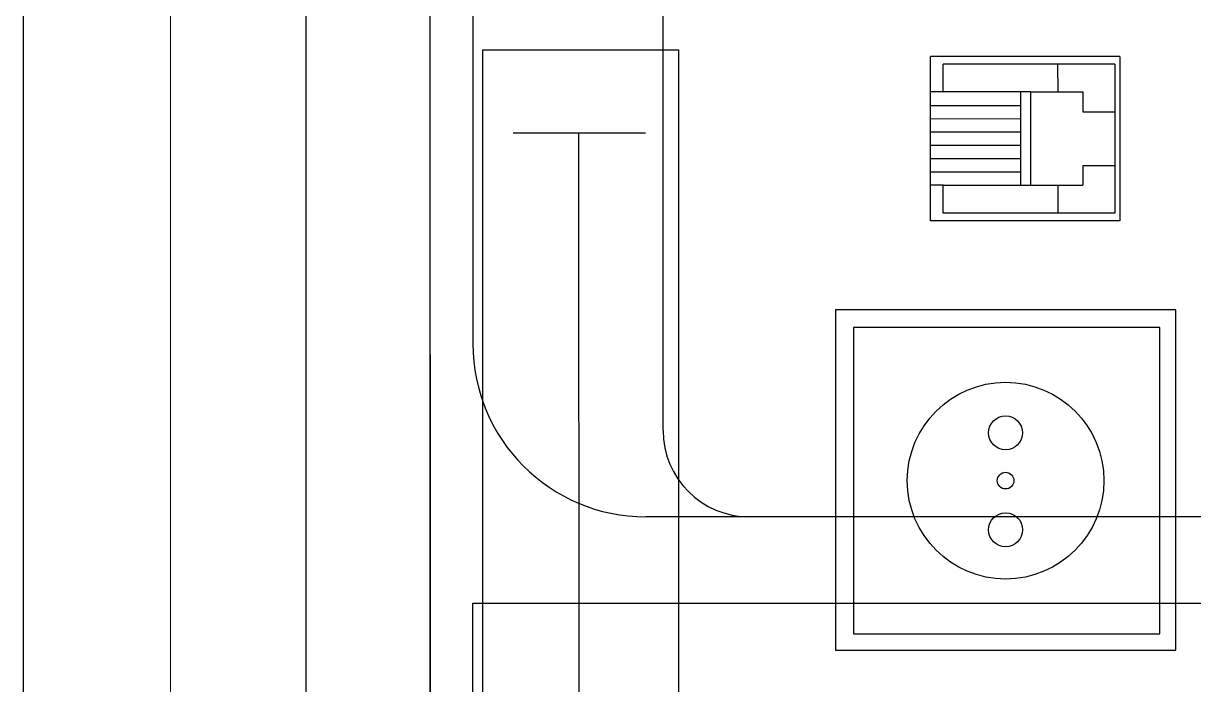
# Model space of a CAD drawing. Header units: inches. Extents: x 567429 to 582707, y 126347 to 133675.
# Drawn here: x 577592 to 577659.7, y 131497.7 to 131535.9 of the extents above; entities that cross this region are included whole.
import ezdxf

# ---------------------------------------------------------------- set-up
doc = ezdxf.new("R2010")
doc.units = ezdxf.units.IN
doc.header["$MEASUREMENT"] = 0
for name, color, linetype in [('BORD', 3, 'Continuous'), ('mobl', 11, 'Continuous'), ('NURSE CALL WIRE', 4, 'Continuous'), ('SOCKET WIRE', 4, 'Continuous'), ('wall kanaf', 4, 'Continuous')]:
    doc.layers.add(name, color=color, linetype=linetype)

# ---------------------------------------------------------------- blocks, each defined once
blk = doc.blocks.new('BOARD2')
at = {"layer": 'BORD', "color": 4}
blk.add_line((-163.075, 0), (163.075, 0), dxfattribs=at)
at = {"layer": 'BORD'}
for p, q in [((-117.225, -3.204), (-40.076, -3.204)), ((-40.076, -3.204), (-40.076, -15.159)), ((-45.157, -5.066), (-45.157, -13.146)), ((-40.076, -15.159), (-117.225, -15.159)), ((-76.763, -24.743), (-76.763, -45.534)), ((-55.972, -24.743), (-76.763, -24.743)), ((-55.972, -45.534), (-55.972, -24.743)), ((-75.756, -25.849), (-75.756, -44.561)), ((-57.044, -25.849), (-75.756, -25.849)), ((-57.044, -44.561), (-57.044, -25.849)), ((-50.527, -30.562), (-40.502, -30.562)), ((-50.527, -42.124), (-50.527, -30.562)), ((-48.363, -31.328), (-48.363, -30.562)), ((-42.653, -31.328), (-42.653, -30.562)), ((-40.502, -42.124), (-40.502, -30.562)), ((-50.067, -41.818), (-50.067, -31.328)), ((-50.067, -31.328), (-48.363, -31.328)), ((-48.363, -31.328), (-48.363, -39.862)), ((-42.653, -31.328), (-40.962, -31.328)), ((-42.651, -36.67), (-42.653, -31.328)), ((-40.962, -41.818), (-40.962, -31.328)), ((-48.363, -36.062), (-42.651, -36.062)), ((-42.651, -36.67), (-48.363, -36.67)), ((-42.651, -36.67), (-42.651, -39.862)), ((-48.363, -38.321), (-50.067, -38.321)), ((-40.962, -38.322), (-42.651, -38.322)), ((-47.146, -39.862), (-48.363, -39.862)), ((-47.146, -39.863), (-47.146, -41.818)), ((-42.651, -39.862), (-43.883, -39.862)), ((-43.883, -39.862), (-43.883, -41.818)), ((-40.502, -42.124), (-50.527, -42.124)), ((-40.962, -41.818), (-50.067, -41.818)), ((-75.756, -44.561), (-57.044, -44.561)), ((-76.763, -45.534), (-55.972, -45.534))]:
    blk.add_line(p, q, dxfattribs=at)
at = {"layer": 'BORD', "color": 3}
blk.add_line((-113.401, -9.08), (-45.157, -9.08), dxfattribs=at)
at = {"layer": 'BORD', "color": 30}
for p, q in [((-47.552, -36.062), (-47.552, -30.562)), ((-46.742, -36.062), (-46.742, -30.562)), ((-45.932, -36.062), (-45.932, -30.562)), ((-45.122, -36.062), (-45.122, -30.562)), ((-44.312, -36.062), (-44.312, -30.562)), ((-43.502, -36.062), (-43.502, -30.562))]:
    blk.add_line(p, q, dxfattribs=at)
for radius in [6.007, 0.509]:
    blk.add_circle((-66.405, -35.138), radius, dxfattribs=at)
at = {"layer": 'BORD', "color": 2}
for centre in [(-69.406, -35.138), (-63.484, -35.138)]:
    blk.add_circle(centre, 1.036, dxfattribs=at)

msp = doc.modelspace()

# ---------------------------------------------------------------- linework, layer by layer
at = {"layer": 'mobl', "color": 15}
for p, q in [((577628.986, 131512.375), (577628.986, 131552.375)), ((577617.986, 131547.375), (577617.986, 131517.375)), ((577633.986, 131507.375), (577627.986, 131507.375)), ((577673.986, 131507.375), (577633.986, 131507.375)), ((577617.986, 131502.375), (577817.986, 131502.375)), ((577617.986, 131412.375), (577617.986, 131502.375))]:
    msp.add_line(p, q, dxfattribs=at)
for centre, radius in [((577627.986, 131517.375), 10), ((577633.986, 131512.375), 5)]:
    msp.add_arc(centre, radius, 180, 270, dxfattribs=at)
at = {"layer": 'NURSE CALL WIRE'}
msp.add_line((577591.978, 131429.336), (577591.978, 131769.283), dxfattribs=at)
at = {"layer": 'SOCKET WIRE'}
msp.add_line((577608.333, 131429.336), (577608.333, 131767.63), dxfattribs=at)
at = {"layer": 'wall kanaf', "color": 15, "lineweight": 20, "ltscale": 0.1}
for p, q in [((577600.486, 131859.789), (577600.486, 131112.789)), ((577615.486, 131345.289), (577615.487, 131797.789))]:
    msp.add_line(p, q, dxfattribs=at)

# ---------------------------------------------------------------- block references
at = {"layer": 'BORD', "ltscale": 5, "xscale": 0.947301618010808, "yscale": 0.947301618010808, "zscale": 0.947301618010808, "rotation": 90.0091431634973}
msp.add_blockref('BOARD2', (577615.511, 131572.366), dxfattribs=at)

doc.saveas('drawing.dxf')
